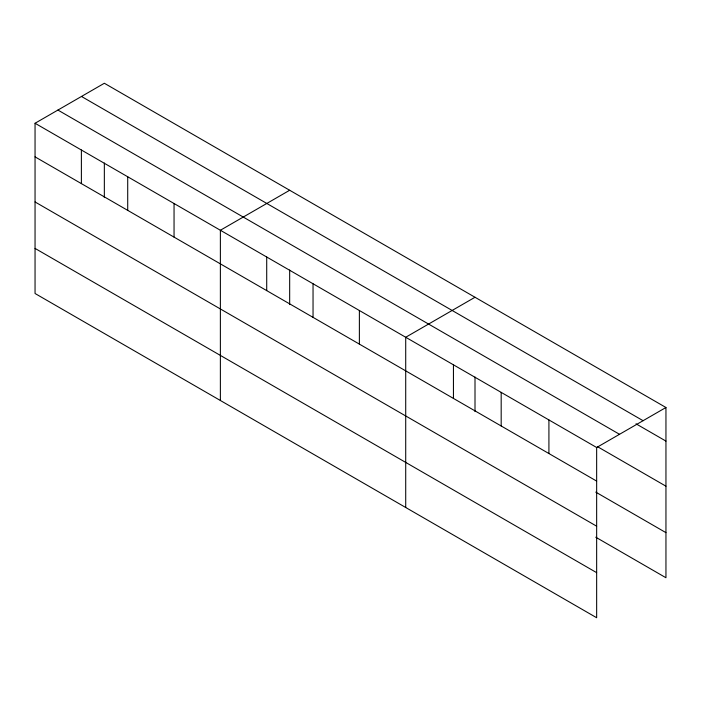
<?xml version="1.0" encoding="UTF-8"?>
<svg xmlns="http://www.w3.org/2000/svg" width="701" height="701" viewBox="0 0 701 701"><rect width="100%" height="100%" fill="white"/><g stroke="black" fill="none" stroke-linecap="round" stroke-linejoin="round"><path stroke-width="1.05" d="M596.656 526.197L596.656 447.501L35.05 123.262L35.05 293.5L596.656 617.739L596.656 526.197L35.05 201.958M595.754 537.203L665.95 577.738L665.95 407.5L104.344 83.261L35.05 123.262M289.671 190.26L220.377 230.261L220.377 400.499M475.006 297.259L405.713 337.26L405.713 507.498M596.656 447.501L665.95 407.5M81.474 96.458L643.08 420.696M636 423.807L665.95 441.095M57.92 110.066L619.526 434.305M597.62 446.739L665.95 486.187M35.05 156.866L596.656 481.105M595.754 492.111L665.95 532.646M35.05 248.408L596.656 572.656M548.918 419.943L548.918 453.547M501.18 392.385L501.18 425.98M475.006 377.024L475.006 411.601M453.442 364.827L453.442 398.422M359.376 310.517L359.376 344.112M313.04 283.765L313.04 317.36M289.671 270.025L289.671 304.602M266.713 257.013L266.713 290.617M174.05 203.518L174.05 237.113M127.713 176.766L127.713 210.361M104.344 163.026L104.344 197.603M81.386 150.014L81.386 183.618"/></g></svg>
